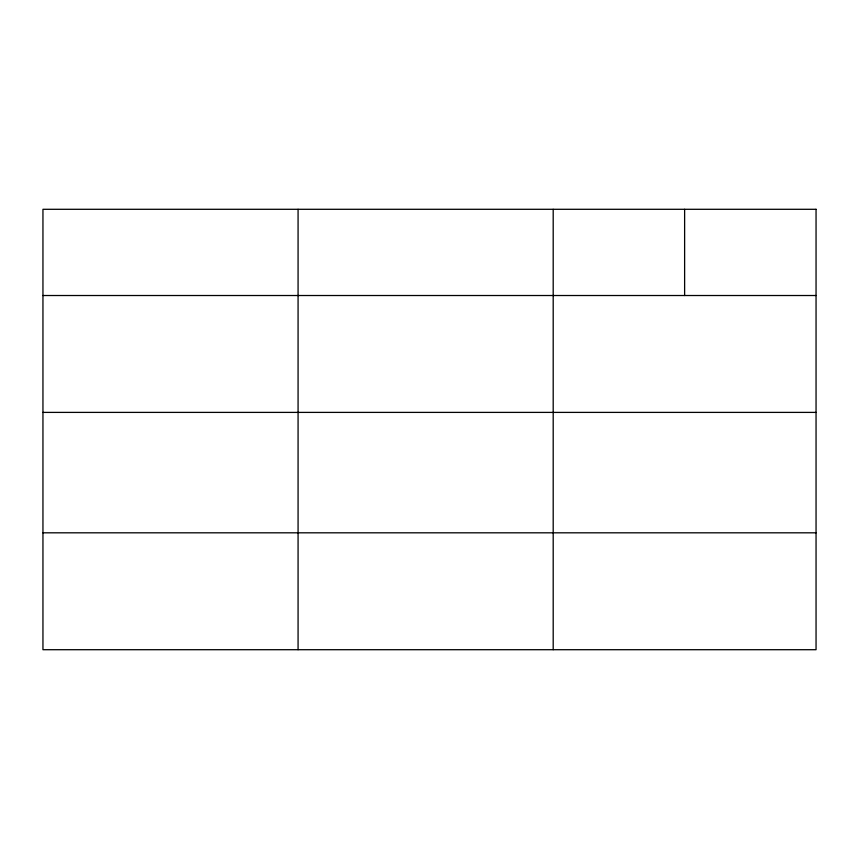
<?xml version="1.0" encoding="UTF-8"?>
<svg xmlns="http://www.w3.org/2000/svg" width="859" height="859" viewBox="0 0 859 859"><rect width="100%" height="100%" fill="white"/><g stroke="black" fill="none" stroke-linecap="round" stroke-linejoin="round"><path stroke-width="1.29" d="M42.95 295.517L816.05 295.517M42.95 412.395L816.05 412.395M42.95 532.816L816.05 532.816M684.623 209.295L684.623 295.517M553.196 209.295L553.196 649.705M298.073 209.295L298.073 649.705M816.05 209.295L42.95 209.295L42.95 649.705L816.05 649.705L816.05 209.295"/></g></svg>
